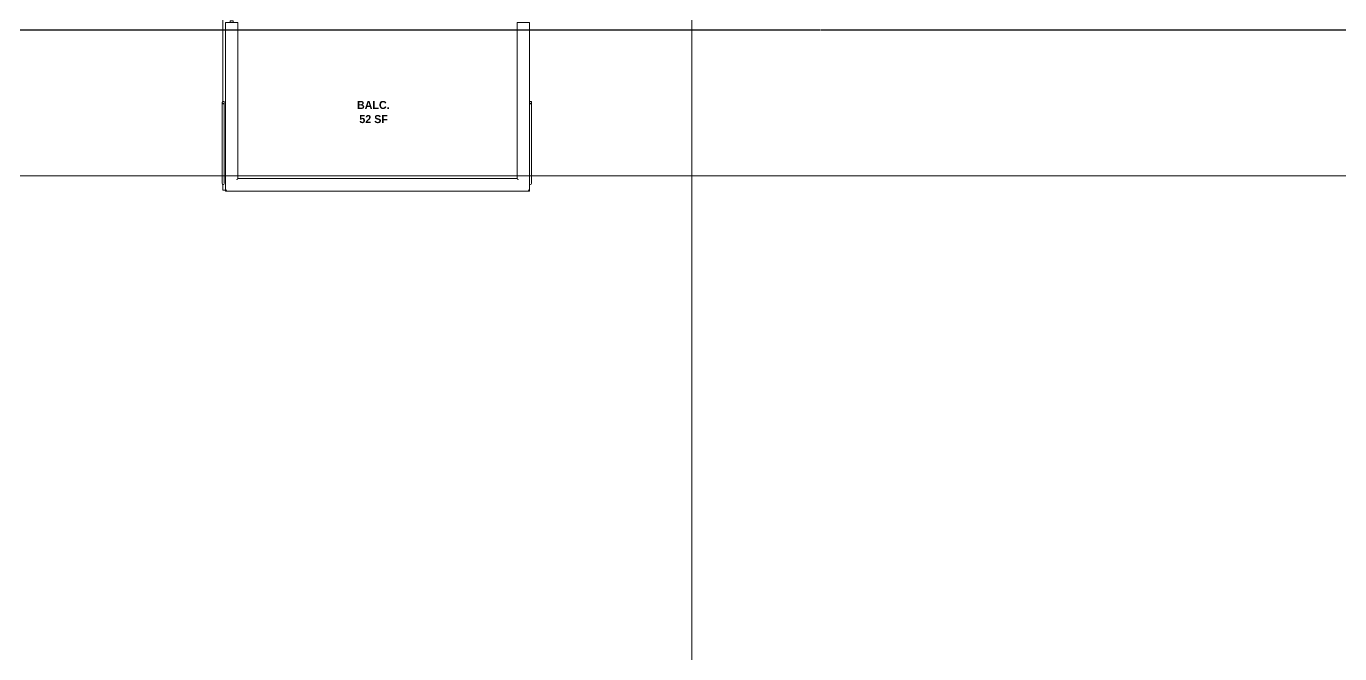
# Model space of a CAD drawing. Header units: inches. Extents: x -4058 to -1781, y 9814 to 12264.
# Drawn here: x -2749.8 to -2257.4, y 11008 to 11243.2 of the extents above; entities that cross this region are included whole.
import ezdxf

# ---------------------------------------------------------------- set-up
doc = ezdxf.new("R2010")
doc.units = ezdxf.units.IN
doc.header["$MEASUREMENT"] = 0
for name, pattern in [('Aligning Line 1_8_', [0.25, 0.125, -0.125]), ('Dash_2_', [0.25, 0.125, -0.125]), ('Grid Line 1_2_', [0.875, 0.5, -0.125, 0.125, -0.125])]:
    doc.linetypes.add(name, pattern=pattern)
for name, color, linetype, lineweight in [('0-1', 7, 'Continuous', 5), ('0-2', 7, 'Continuous', 9), ('A-AREA-IDEN', 2, 'Continuous', 9), ('A-FLOR-1', 7, 'Continuous', 9), ('A-FLOR-HRAL-1', 7, 'Continuous', 9), ('G-ANNO-SYMB', 111, 'Aligning Line 1_8_', 9), ('S-BEAM-1', 7, 'Continuous', 9), ('S-GRID-1', 1, 'Grid Line 1_2_', 9)]:
    doc.layers.add(name, color=color, linetype=linetype, lineweight=lineweight)
doc.layers.add('0-4', color=250, linetype='Dash_2_')
doc.styles.add('Century Gothic_B', font='GOTHICB.TTF', dxfattribs={"height": 3})

# ---------------------------------------------------------------- blocks, each defined once
blk = doc.blocks.new('Railing - Baluster_01-2700443-UNIT PLANS - 2ND FLOOR')
at = {"layer": 'A-FLOR-HRAL-1'}
for p, q in [((-0.59, 1.18), (0.59, 1.18)), ((-0.59, 0.59), (-0.59, 1.18)), ((0.59, 1.18), (0.59, 0.59))]:
    blk.add_line(p, q, dxfattribs=at)
blk = doc.blocks.new('Railing - Railing-3287569-UNIT PLANS - 2ND FLOOR')
at = {"layer": 'A-FLOR-HRAL-1'}
for p, q in [((-2675.18, 11244.64), (-2675.18, 11181.39)), ((-2675.18, 11244.64), (-2674.7, 11244.64)), ((-2674.7, 11244.64), (-2670.92, 11244.64)), ((-2670.92, 11244.64), (-2670.45, 11244.64)), ((-2670.45, 11186.11), (-2670.45, 11244.64)), ((-2565.85, 11244.64), (-2565.85, 11186.11)), ((-2565.85, 11244.64), (-2565.38, 11244.64)), ((-2565.38, 11244.64), (-2561.6, 11244.64)), ((-2561.6, 11244.64), (-2561.13, 11244.64)), ((-2561.13, 11214.59), (-2561.13, 11244.64)), ((-2561.13, 11181.39), (-2561.13, 11210.26)), ((-2565.85, 11186.11), (-2670.45, 11186.11)), ((-2675.18, 11181.39), (-2561.13, 11181.39))]:
    blk.add_line(p, q, dxfattribs=at)
for points, knots in [([(-2675.18, 11181.39), (-2675.18, 11181.39), (-2675.17, 11181.4), (-2675.14, 11181.42), (-2675.11, 11181.45), (-2675.09, 11181.48), (-2675.06, 11181.51), (-2675.03, 11181.53), (-2674.99, 11181.57), (-2674.95, 11181.62), (-2674.91, 11181.65), (-2674.88, 11181.69), (-2674.81, 11181.76), (-2674.75, 11181.82), (-2674.7, 11181.86)], [0, 0, 0, 0, 0.166667, 0.25, 0.333333, 0.416667, 0.458333, 0.5, 0.583333, 0.666667, 0.708333, 0.75, 0.833333, 1, 1, 1, 1]), ([(-2670.92, 11185.64), (-2670.88, 11185.68), (-2670.82, 11185.74), (-2670.74, 11185.82), (-2670.7, 11185.87), (-2670.66, 11185.9), (-2670.63, 11185.94), (-2670.6, 11185.97), (-2670.57, 11186), (-2670.54, 11186.02), (-2670.51, 11186.05), (-2670.49, 11186.08), (-2670.46, 11186.11), (-2670.45, 11186.11), (-2670.45, 11186.11)], [0, 0, 0, 0, 0.166667, 0.25, 0.333333, 0.375, 0.416667, 0.5, 0.541667, 0.583333, 0.666667, 0.75, 0.833333, 1, 1, 1, 1]), ([(-2565.38, 11185.64), (-2565.42, 11185.68), (-2565.48, 11185.74), (-2565.56, 11185.82), (-2565.61, 11185.87), (-2565.64, 11185.9), (-2565.68, 11185.94), (-2565.71, 11185.97), (-2565.73, 11186), (-2565.76, 11186.02), (-2565.79, 11186.05), (-2565.82, 11186.08), (-2565.84, 11186.11), (-2565.85, 11186.11), (-2565.85, 11186.11)], [0, 0, 0, 0, 0.166667, 0.25, 0.333333, 0.375, 0.416667, 0.5, 0.541667, 0.583333, 0.666667, 0.75, 0.833333, 1, 1, 1, 1]), ([(-2561.13, 11181.39), (-2561.13, 11181.39), (-2561.14, 11181.4), (-2561.16, 11181.42), (-2561.19, 11181.45), (-2561.22, 11181.48), (-2561.24, 11181.51), (-2561.27, 11181.53), (-2561.31, 11181.57), (-2561.35, 11181.62), (-2561.39, 11181.65), (-2561.43, 11181.69), (-2561.5, 11181.76), (-2561.56, 11181.82), (-2561.6, 11181.86)], [0, 0, 0, 0, 0.166667, 0.25, 0.333333, 0.416667, 0.458333, 0.5, 0.583333, 0.666667, 0.708333, 0.75, 0.833333, 1, 1, 1, 1])]:
    blk.add_open_spline(points, degree=3, knots=knots, dxfattribs=at)
blk.add_blockref('Railing - Baluster_01-2700443-UNIT PLANS - 2ND FLOOR', (-2672.81, 11244.05))
blk = doc.blocks.new('Walls 34 - Walls 1-3287514-UNIT PLANS - 2ND FLOOR')
at = {"layer": 'S-BEAM-1'}
for p, q in [((-2676.33, 11214.59), (-2676.33, 11184.24)), ((-2675.58, 11184.24), (-2675.58, 11214.59))]:
    blk.add_line(p, q, dxfattribs=at)
at = {"layer": 'S-BEAM-1', "flags": 128}
for points in [[(-2675.58, 11214.59), (-2675.59, 11214.7), (-2675.62, 11214.8), (-2675.67, 11214.88), (-2675.74, 11214.95), (-2675.82, 11215), (-2675.91, 11215.03), (-2676, 11215.03), (-2676.09, 11215), (-2676.17, 11214.95), (-2676.23, 11214.88), (-2676.28, 11214.8), (-2676.32, 11214.7), (-2676.33, 11214.59)], [(-2676.33, 11214.59), (-2676.32, 11214.49), (-2676.28, 11214.39), (-2676.23, 11214.3), (-2676.17, 11214.23), (-2676.09, 11214.18), (-2676, 11214.15), (-2675.91, 11214.15), (-2675.82, 11214.18), (-2675.74, 11214.23), (-2675.67, 11214.3), (-2675.62, 11214.39), (-2675.59, 11214.49), (-2675.58, 11214.59)]]:
    blk.add_lwpolyline(points, dxfattribs=at)
at = {"layer": 'S-BEAM-1'}
blk.add_ellipse((-2675.95, 11184.24), major_axis=(0.375, 0), ratio=0.850805, start_param=3.141593, end_param=5.497787, dxfattribs=at)
blk = doc.blocks.new('Walls 39 - Walls 1-3287523-UNIT PLANS - 2ND FLOOR')
at = {"layer": 'S-BEAM-1'}
for p, q in [((-2561.13, 11214.59), (-2561.13, 11209.26)), ((-2560.38, 11184.24), (-2560.38, 11214.59))]:
    blk.add_line(p, q, dxfattribs=at)
at = {"layer": 'S-BEAM-1', "flags": 128}
for points in [[(-2560.38, 11214.59), (-2560.39, 11214.7), (-2560.42, 11214.8), (-2560.47, 11214.88), (-2560.54, 11214.95), (-2560.62, 11215), (-2560.71, 11215.03), (-2560.8, 11215.03), (-2560.89, 11215), (-2560.97, 11214.95), (-2561.03, 11214.88), (-2561.08, 11214.8), (-2561.12, 11214.7), (-2561.13, 11214.59)], [(-2561.13, 11214.59), (-2561.12, 11214.49), (-2561.08, 11214.39), (-2561.03, 11214.3), (-2560.97, 11214.23), (-2560.89, 11214.18), (-2560.8, 11214.15), (-2560.71, 11214.15), (-2560.62, 11214.18), (-2560.54, 11214.23), (-2560.47, 11214.3), (-2560.42, 11214.39), (-2560.39, 11214.49), (-2560.38, 11214.59)]]:
    blk.add_lwpolyline(points, dxfattribs=at)
at = {"layer": 'S-BEAM-1'}
blk.add_ellipse((-2560.75, 11184.24), major_axis=(0.375, 0), ratio=0.850805, start_param=3.141593, end_param=6.283185, dxfattribs=at)
blk = doc.blocks.new('CTR - 1st Phase - Shell_rvt-1-UNIT PLANS - 2ND FLOOR')
at = {"layer": 'A-FLOR-1'}
for p, q in [((-2676.14, 11247.89), (-2676.14, 11214.97)), ((-2676.14, 11183.97), (-2676.14, 11181.75)), ((-2676.14, 11181.75), (-2675.18, 11181.75))]:
    blk.add_line(p, q, dxfattribs=at)
at = {"layer": '0-2'}
for name in ['Railing - Railing-3287569-UNIT PLANS - 2ND FLOOR', 'Walls 34 - Walls 1-3287514-UNIT PLANS - 2ND FLOOR', 'Walls 39 - Walls 1-3287523-UNIT PLANS - 2ND FLOOR']:
    blk.add_blockref(name, (0, 0), dxfattribs=at)

msp = doc.modelspace()

# ---------------------------------------------------------------- linework, layer by layer
at = {"layer": '0-4'}
msp.add_line((-1939.7738, 11241.7211), (-3043.10454, 11241.7211), dxfattribs=at)
at = {"layer": 'G-ANNO-SYMB'}
msp.add_line((-1939.7738, 11241.7211), (-3043.10454, 11241.7211), dxfattribs=at)
at = {"layer": 'S-GRID-1'}
for p, q in [((-2500.32374, 9814.0266), (-2500.32374, 12247.50061)), ((-1781.27288, 11187.1894), (-4041.7795, 11187.1894))]:
    msp.add_line(p, q, dxfattribs=at)

# ---------------------------------------------------------------- block references
at = {"layer": '0-1'}
msp.add_blockref('CTR - 1st Phase - Shell_rvt-1-UNIT PLANS - 2ND FLOOR', (0, 0), dxfattribs=at)

# ---------------------------------------------------------------- texts
at = {"layer": 'A-AREA-IDEN', "char_height": 3, "attachment_point": 1, "style": 'Century Gothic_B'}
for s, insert, width in [('BALC.', (-2625.84093, 11215.18818), 14.544), ('52 SF', (-2624.96533, 11209.89104), 12.423)]:
    msp.add_mtext(s, dxfattribs=dict(at, insert=insert, width=width))

doc.saveas('drawing.dxf')
